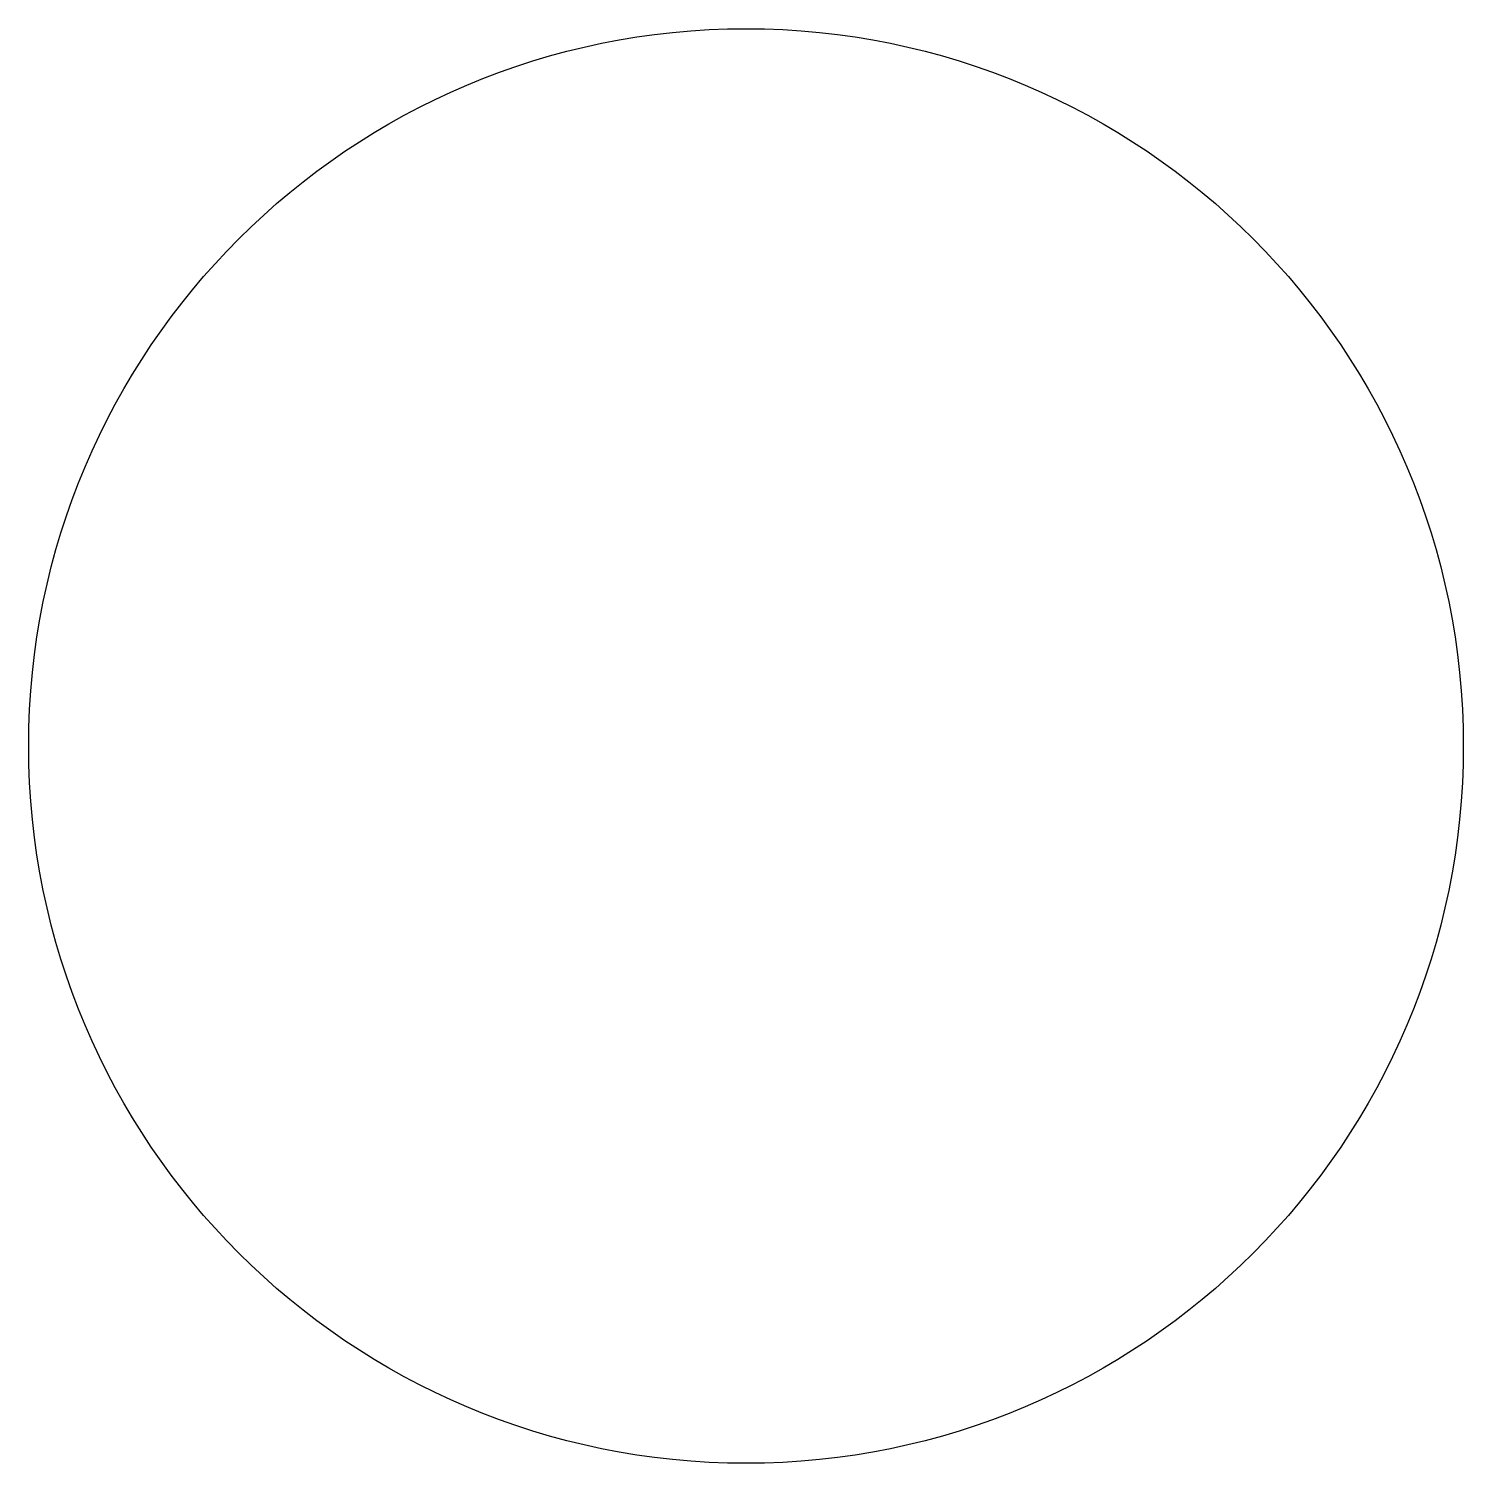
# Model space of a CAD drawing. Extents: x 15.8 to 48.2, y -111.2 to -78.8.
import ezdxf

# ---------------------------------------------------------------- set-up
doc = ezdxf.new("R2010")
doc.units = 0
doc.layers.add('DEFAULT', color=7, linetype='CONTINUOUS')

msp = doc.modelspace()

# ---------------------------------------------------------------- linework, layer by layer
at = {"layer": 'DEFAULT'}
msp.add_circle((32, -95), 16.25, dxfattribs=at)

doc.saveas('drawing.dxf')
